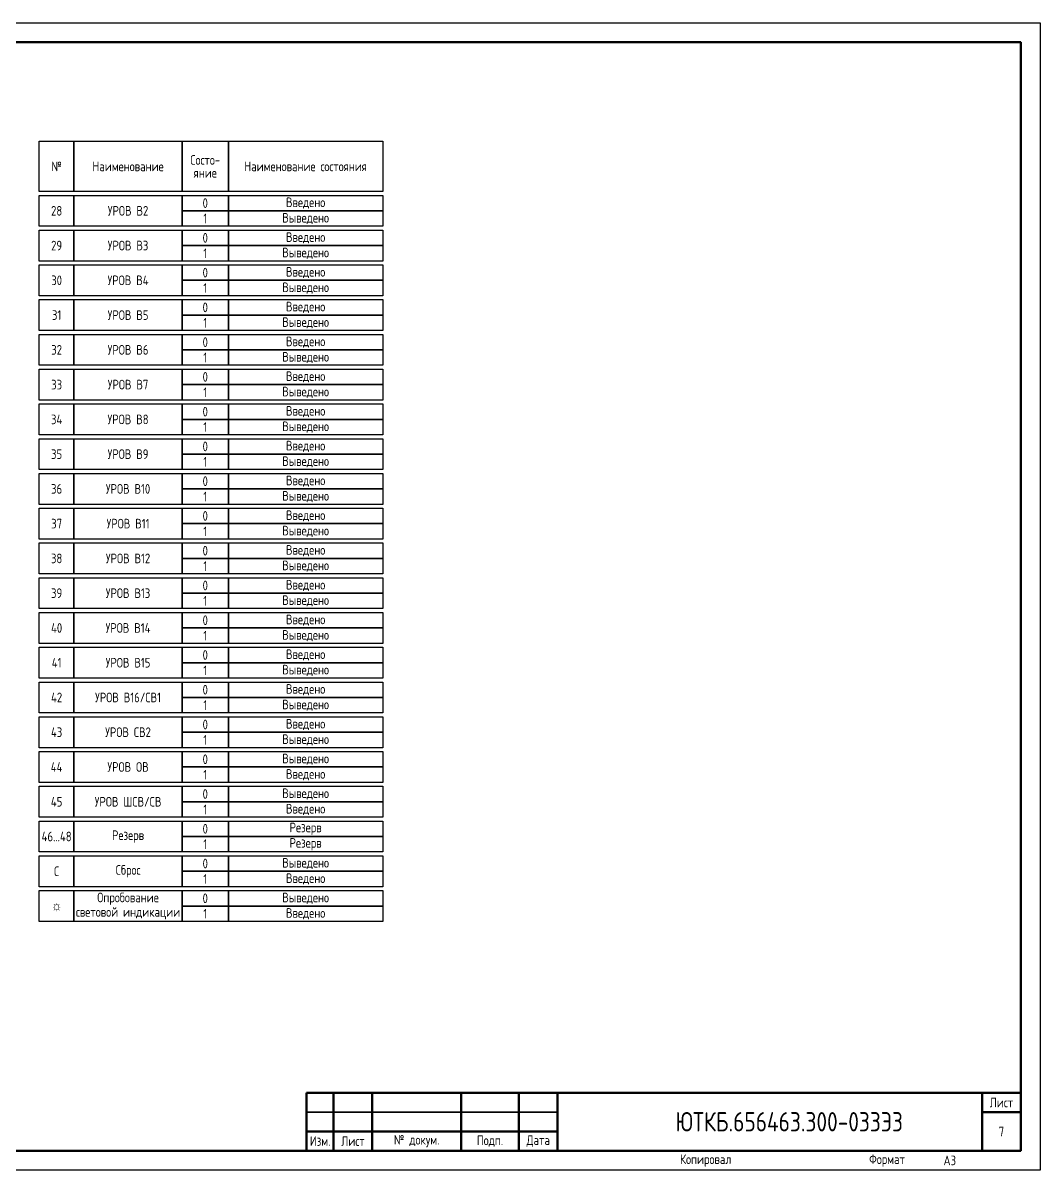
# Model space of a CAD drawing. Header units: millimetres. Extents: x -1050 to 7068, y 0 to 517.
# Drawn here: x 2676.7 to 2940.2, y 0 to 297 of the extents above; entities that cross this region are included whole.
import ezdxf

# ---------------------------------------------------------------- set-up
doc = ezdxf.new("R2010")
doc.units = ezdxf.units.MM
doc.styles.add('Gost type A_2.5', font='GOST_A.TTF', dxfattribs={"height": 2.5})
doc.styles.add('Gost_type_A', font='GOST_A.TTF')

# ---------------------------------------------------------------- blocks, each defined once
blk = doc.blocks.new('Формат_А3')
blk.add_lwpolyline([(-420, 297), (0, 297), (0, 0), (-420, 0)], close=True)
at = {"lineweight": 50}
blk.add_lwpolyline([(-400, 292), (-5, 292), (-5, 5), (-400, 5)], close=True, dxfattribs=at)
blk = doc.blocks.new('Штамп малый нижний')
at = {"lineweight": 50}
for points in [[(-185, 15), (-178, 15), (-178, 5), (-185, 5)], [(-178, 15), (-168, 15), (-168, 5), (-178, 5)], [(-168, 15), (-145, 15), (-145, 5), (-168, 5)], [(-145, 15), (-130, 15), (-130, 5), (-145, 5)], [(-130, 15), (-120, 15), (-120, 5), (-130, 5)], [(-120, 15), (-10, 15), (-10, 0), (-120, 0)], [(-10, 15), (0, 15), (0, 10), (-10, 10)], [(-10, 10), (0, 10), (0, 0), (-10, 0)], [(-185, 5), (-178, 5), (-178, 0), (-185, 0)], [(-178, 5), (-168, 5), (-168, 0), (-178, 0)], [(-168, 5), (-145, 5), (-145, 0), (-168, 0)], [(-145, 5), (-130, 5), (-130, 0), (-145, 0)], [(-130, 5), (-120, 5), (-120, 0), (-130, 0)]]:
    blk.add_lwpolyline(points, close=True, dxfattribs=at)
for points in [[(-185, 15), (-178, 15), (-178, 10), (-185, 10)], [(-178, 15), (-168, 15), (-168, 10), (-178, 10)], [(-168, 15), (-145, 15), (-145, 10), (-168, 10)], [(-145, 15), (-130, 15), (-130, 10), (-145, 10)], [(-130, 15), (-120, 15), (-120, 10), (-130, 10)], [(-185, 10), (-178, 10), (-178, 5), (-185, 5)], [(-178, 10), (-168, 10), (-168, 5), (-178, 5)], [(-168, 10), (-145, 10), (-145, 5), (-168, 5)], [(-145, 10), (-130, 10), (-130, 5), (-145, 5)], [(-130, 10), (-120, 10), (-120, 5), (-130, 5)]]:
    blk.add_lwpolyline(points, close=True)
at = {"char_height": 2.5, "style": 'Gost_type_A'}
for s, insert, width, attachment_point in [('Лист', (-5, 12.5), 10, 5), ('Изм.', (-181.5, 2.5), 7, 5), ('Лист', (-173, 2.5), 10, 5), ('№ докум.', (-156.5, 2.5), 23, 5), ('Подп.', (-137.5, 2.5), 15, 5), ('Дата', (-125, 2.5), 10, 5), ('Копировал', (-75, -2.53), 13.1202, 6), ('Формат', (-30, -2.53), 13.1202, 6)]:
    blk.add_mtext(s, dxfattribs=dict(at, insert=insert, width=width, attachment_point=attachment_point))

msp = doc.modelspace()

# ---------------------------------------------------------------- linework, layer by layer
for points in [[(2680.92, 266.36), (2689.92, 266.36), (2689.92, 253.36), (2680.92, 253.36)], [(2689.92, 266.36), (2717.92, 266.36), (2717.92, 253.36), (2689.92, 253.36)], [(2717.92, 266.36), (2729.92, 266.36), (2729.92, 253.36), (2717.92, 253.36)], [(2729.92, 266.36), (2769.92, 266.36), (2769.92, 253.36), (2729.92, 253.36)], [(2680.92, 252.36), (2689.92, 252.36), (2689.92, 244.36), (2680.92, 244.36)], [(2689.92, 252.36), (2717.92, 252.36), (2717.92, 244.36), (2689.92, 244.36)], [(2717.92, 252.36), (2729.92, 252.36), (2729.92, 248.36), (2717.92, 248.36)], [(2729.92, 252.36), (2769.92, 252.36), (2769.92, 248.36), (2729.92, 248.36)], [(2717.92, 248.36), (2729.92, 248.36), (2729.92, 244.36), (2717.92, 244.36)], [(2729.92, 248.36), (2769.92, 248.36), (2769.92, 244.36), (2729.92, 244.36)], [(2680.92, 243.36), (2689.92, 243.36), (2689.92, 235.36), (2680.92, 235.36)], [(2689.92, 243.36), (2717.92, 243.36), (2717.92, 235.36), (2689.92, 235.36)], [(2717.92, 243.36), (2729.92, 243.36), (2729.92, 239.36), (2717.92, 239.36)], [(2729.92, 243.36), (2769.92, 243.36), (2769.92, 239.36), (2729.92, 239.36)], [(2717.92, 239.36), (2729.92, 239.36), (2729.92, 235.36), (2717.92, 235.36)], [(2729.92, 239.36), (2769.92, 239.36), (2769.92, 235.36), (2729.92, 235.36)], [(2680.92, 234.36), (2689.92, 234.36), (2689.92, 226.36), (2680.92, 226.36)], [(2680.92, 234.36), (2689.92, 234.36), (2689.92, 226.36), (2680.92, 226.36)], [(2689.92, 234.36), (2717.92, 234.36), (2717.92, 226.36), (2689.92, 226.36)], [(2717.92, 234.36), (2729.92, 234.36), (2729.92, 230.36), (2717.92, 230.36)], [(2729.92, 234.36), (2769.92, 234.36), (2769.92, 230.36), (2729.92, 230.36)], [(2717.92, 230.36), (2729.92, 230.36), (2729.92, 226.36), (2717.92, 226.36)], [(2729.92, 230.36), (2769.92, 230.36), (2769.92, 226.36), (2729.92, 226.36)], [(2680.92, 225.36), (2689.92, 225.36), (2689.92, 217.36), (2680.92, 217.36)], [(2689.92, 225.36), (2717.92, 225.36), (2717.92, 217.36), (2689.92, 217.36)], [(2717.92, 225.36), (2729.92, 225.36), (2729.92, 221.36), (2717.92, 221.36)], [(2729.92, 225.36), (2769.92, 225.36), (2769.92, 221.36), (2729.92, 221.36)], [(2717.92, 221.36), (2729.92, 221.36), (2729.92, 217.36), (2717.92, 217.36)], [(2729.92, 221.36), (2769.92, 221.36), (2769.92, 217.36), (2729.92, 217.36)], [(2680.92, 216.36), (2689.92, 216.36), (2689.92, 208.36), (2680.92, 208.36)], [(2689.92, 216.36), (2717.92, 216.36), (2717.92, 208.36), (2689.92, 208.36)], [(2717.92, 216.36), (2729.92, 216.36), (2729.92, 212.36), (2717.92, 212.36)], [(2729.92, 216.36), (2769.92, 216.36), (2769.92, 212.36), (2729.92, 212.36)], [(2717.92, 212.36), (2729.92, 212.36), (2729.92, 208.36), (2717.92, 208.36)], [(2729.92, 212.36), (2769.92, 212.36), (2769.92, 208.36), (2729.92, 208.36)], [(2680.92, 207.36), (2689.92, 207.36), (2689.92, 199.36), (2680.92, 199.36)], [(2689.92, 207.36), (2717.92, 207.36), (2717.92, 199.36), (2689.92, 199.36)], [(2717.92, 207.36), (2729.92, 207.36), (2729.92, 203.36), (2717.92, 203.36)], [(2729.92, 207.36), (2769.92, 207.36), (2769.92, 203.36), (2729.92, 203.36)], [(2717.92, 203.36), (2729.92, 203.36), (2729.92, 199.36), (2717.92, 199.36)], [(2729.92, 203.36), (2769.92, 203.36), (2769.92, 199.36), (2729.92, 199.36)], [(2680.92, 198.36), (2689.92, 198.36), (2689.92, 190.36), (2680.92, 190.36)], [(2689.92, 198.36), (2717.92, 198.36), (2717.92, 190.36), (2689.92, 190.36)], [(2717.92, 198.36), (2729.92, 198.36), (2729.92, 194.36), (2717.92, 194.36)], [(2729.92, 198.36), (2769.92, 198.36), (2769.92, 194.36), (2729.92, 194.36)], [(2717.92, 194.36), (2729.92, 194.36), (2729.92, 190.36), (2717.92, 190.36)], [(2729.92, 194.36), (2769.92, 194.36), (2769.92, 190.36), (2729.92, 190.36)], [(2680.92, 189.36), (2689.92, 189.36), (2689.92, 181.36), (2680.92, 181.36)], [(2689.92, 189.36), (2717.92, 189.36), (2717.92, 181.36), (2689.92, 181.36)], [(2717.92, 189.36), (2729.92, 189.36), (2729.92, 185.36), (2717.92, 185.36)], [(2729.92, 189.36), (2769.92, 189.36), (2769.92, 185.36), (2729.92, 185.36)], [(2717.92, 185.36), (2729.92, 185.36), (2729.92, 181.36), (2717.92, 181.36)], [(2729.92, 185.36), (2769.92, 185.36), (2769.92, 181.36), (2729.92, 181.36)], [(2680.92, 180.36), (2689.92, 180.36), (2689.92, 172.36), (2680.92, 172.36)], [(2689.92, 180.36), (2717.92, 180.36), (2717.92, 172.36), (2689.92, 172.36)], [(2717.92, 180.36), (2729.92, 180.36), (2729.92, 176.36), (2717.92, 176.36)], [(2729.92, 180.36), (2769.92, 180.36), (2769.92, 176.36), (2729.92, 176.36)], [(2717.92, 176.36), (2729.92, 176.36), (2729.92, 172.36), (2717.92, 172.36)], [(2729.92, 176.36), (2769.92, 176.36), (2769.92, 172.36), (2729.92, 172.36)], [(2680.92, 171.36), (2689.92, 171.36), (2689.92, 163.36), (2680.92, 163.36)], [(2689.92, 171.36), (2717.92, 171.36), (2717.92, 163.36), (2689.92, 163.36)], [(2717.92, 171.36), (2729.92, 171.36), (2729.92, 167.36), (2717.92, 167.36)], [(2729.92, 171.36), (2769.92, 171.36), (2769.92, 167.36), (2729.92, 167.36)], [(2717.92, 167.36), (2729.92, 167.36), (2729.92, 163.36), (2717.92, 163.36)], [(2729.92, 167.36), (2769.92, 167.36), (2769.92, 163.36), (2729.92, 163.36)], [(2680.92, 162.36), (2689.92, 162.36), (2689.92, 154.36), (2680.92, 154.36)], [(2689.92, 162.36), (2717.92, 162.36), (2717.92, 154.36), (2689.92, 154.36)], [(2717.92, 162.36), (2729.92, 162.36), (2729.92, 158.36), (2717.92, 158.36)], [(2729.92, 162.36), (2769.92, 162.36), (2769.92, 158.36), (2729.92, 158.36)], [(2717.92, 158.36), (2729.92, 158.36), (2729.92, 154.36), (2717.92, 154.36)], [(2729.92, 158.36), (2769.92, 158.36), (2769.92, 154.36), (2729.92, 154.36)], [(2680.92, 153.36), (2689.92, 153.36), (2689.92, 145.36), (2680.92, 145.36)], [(2689.92, 153.36), (2717.92, 153.36), (2717.92, 145.36), (2689.92, 145.36)], [(2717.92, 153.36), (2729.92, 153.36), (2729.92, 149.36), (2717.92, 149.36)], [(2729.92, 153.36), (2769.92, 153.36), (2769.92, 149.36), (2729.92, 149.36)], [(2717.92, 149.36), (2729.92, 149.36), (2729.92, 145.36), (2717.92, 145.36)], [(2729.92, 149.36), (2769.92, 149.36), (2769.92, 145.36), (2729.92, 145.36)], [(2680.92, 144.36), (2689.92, 144.36), (2689.92, 136.36), (2680.92, 136.36)], [(2689.92, 144.36), (2717.92, 144.36), (2717.92, 136.36), (2689.92, 136.36)], [(2717.92, 144.36), (2729.92, 144.36), (2729.92, 140.36), (2717.92, 140.36)], [(2729.92, 144.36), (2769.92, 144.36), (2769.92, 140.36), (2729.92, 140.36)], [(2717.92, 140.36), (2729.92, 140.36), (2729.92, 136.36), (2717.92, 136.36)], [(2729.92, 140.36), (2769.92, 140.36), (2769.92, 136.36), (2729.92, 136.36)], [(2680.92, 135.36), (2689.92, 135.36), (2689.92, 127.36), (2680.92, 127.36)], [(2689.92, 135.36), (2717.92, 135.36), (2717.92, 127.36), (2689.92, 127.36)], [(2717.92, 135.36), (2729.92, 135.36), (2729.92, 131.36), (2717.92, 131.36)], [(2729.92, 135.36), (2769.92, 135.36), (2769.92, 131.36), (2729.92, 131.36)], [(2717.92, 131.36), (2729.92, 131.36), (2729.92, 127.36), (2717.92, 127.36)], [(2729.92, 131.36), (2769.92, 131.36), (2769.92, 127.36), (2729.92, 127.36)], [(2680.92, 126.36), (2689.92, 126.36), (2689.92, 118.36), (2680.92, 118.36)], [(2689.92, 126.36), (2717.92, 126.36), (2717.92, 118.36), (2689.92, 118.36)], [(2717.92, 126.36), (2729.92, 126.36), (2729.92, 122.36), (2717.92, 122.36)], [(2729.92, 126.36), (2769.92, 126.36), (2769.92, 122.36), (2729.92, 122.36)], [(2717.92, 122.36), (2729.92, 122.36), (2729.92, 118.36), (2717.92, 118.36)], [(2729.92, 122.36), (2769.92, 122.36), (2769.92, 118.36), (2729.92, 118.36)], [(2680.92, 117.36), (2689.92, 117.36), (2689.92, 109.36), (2680.92, 109.36)], [(2689.92, 117.36), (2717.92, 117.36), (2717.92, 109.36), (2689.92, 109.36)], [(2717.92, 117.36), (2729.92, 117.36), (2729.92, 113.36), (2717.92, 113.36)], [(2729.92, 117.36), (2769.92, 117.36), (2769.92, 113.36), (2729.92, 113.36)], [(2717.92, 113.36), (2729.92, 113.36), (2729.92, 109.36), (2717.92, 109.36)], [(2729.92, 113.36), (2769.92, 113.36), (2769.92, 109.36), (2729.92, 109.36)], [(2680.92, 108.36), (2689.92, 108.36), (2689.92, 100.36), (2680.92, 100.36)], [(2689.92, 108.36), (2717.92, 108.36), (2717.92, 100.36), (2689.92, 100.36)], [(2717.92, 108.36), (2729.92, 108.36), (2729.92, 104.36), (2717.92, 104.36)], [(2729.92, 108.36), (2769.92, 108.36), (2769.92, 104.36), (2729.92, 104.36)], [(2717.92, 104.36), (2729.92, 104.36), (2729.92, 100.36), (2717.92, 100.36)], [(2729.92, 104.36), (2769.92, 104.36), (2769.92, 100.36), (2729.92, 100.36)], [(2680.92, 99.36), (2689.92, 99.36), (2689.92, 91.36), (2680.92, 91.36)], [(2689.92, 99.36), (2717.92, 99.36), (2717.92, 91.36), (2689.92, 91.36)], [(2717.92, 99.36), (2729.92, 99.36), (2729.92, 95.36), (2717.92, 95.36)], [(2729.92, 99.36), (2769.92, 99.36), (2769.92, 95.36), (2729.92, 95.36)], [(2717.92, 95.36), (2729.92, 95.36), (2729.92, 91.36), (2717.92, 91.36)], [(2729.92, 95.36), (2769.92, 95.36), (2769.92, 91.36), (2729.92, 91.36)], [(2680.92, 90.36), (2689.92, 90.36), (2689.92, 82.36), (2680.92, 82.36)], [(2689.92, 90.36), (2717.92, 90.36), (2717.92, 82.36), (2689.92, 82.36)], [(2717.92, 90.36), (2729.92, 90.36), (2729.92, 86.36), (2717.92, 86.36)], [(2729.92, 90.36), (2769.92, 90.36), (2769.92, 86.36), (2729.92, 86.36)], [(2717.92, 86.36), (2729.92, 86.36), (2729.92, 82.36), (2717.92, 82.36)], [(2729.92, 86.36), (2769.92, 86.36), (2769.92, 82.36), (2729.92, 82.36)], [(2680.92, 81.36), (2689.92, 81.36), (2689.92, 73.36), (2680.92, 73.36)], [(2689.92, 81.36), (2717.92, 81.36), (2717.92, 73.36), (2689.92, 73.36)], [(2717.92, 81.36), (2729.92, 81.36), (2729.92, 77.36), (2717.92, 77.36)], [(2729.92, 81.36), (2769.92, 81.36), (2769.92, 77.36), (2729.92, 77.36)], [(2717.92, 77.36), (2729.92, 77.36), (2729.92, 73.36), (2717.92, 73.36)], [(2729.92, 77.36), (2769.92, 77.36), (2769.92, 73.36), (2729.92, 73.36)], [(2680.92, 72.36), (2689.92, 72.36), (2689.92, 64.36), (2680.92, 64.36)], [(2689.92, 72.36), (2717.92, 72.36), (2717.92, 64.36), (2689.92, 64.36)], [(2717.92, 72.36), (2729.92, 72.36), (2729.92, 68.36), (2717.92, 68.36)], [(2729.92, 72.36), (2769.92, 72.36), (2769.92, 68.36), (2729.92, 68.36)], [(2717.92, 68.36), (2729.92, 68.36), (2729.92, 64.36), (2717.92, 64.36)], [(2729.92, 68.36), (2769.92, 68.36), (2769.92, 64.36), (2729.92, 64.36)]]:
    msp.add_lwpolyline(points, close=True)

# ---------------------------------------------------------------- block references
for name, p in [('Формат_А3', (2940.19, 0)), ('Штамп малый нижний', (2935.19, 5))]:
    msp.add_blockref(name, p)

# ---------------------------------------------------------------- texts
at = {"char_height": 2.5, "attachment_point": 5}
for s, insert, width, line_spacing_factor, style in [('Состо- яние', (2723.92, 259.86), 12, 0.8, 'Gost_type_A'), ('№ ', (2685.42, 259.86), 9, 0.8, 'Gost_type_A'), ('Наименование ', (2703.92, 259.86), 28, 0.8, 'Gost_type_A'), ('Наименование состояния ', (2749.92, 259.86), 40, 0.8, 'Gost_type_A'), ('28', (2685.42, 248.36), 9, 0.8, 'Gost_type_A'), ('УРОВ В2', (2703.92, 248.36), 28, 0.8, 'Gost_type_A'), ('0', (2723.92, 250.36), 12, 0.8, 'Gost_type_A'), ('Введено', (2749.92, 250.36), 40, 0.8, 'Gost_type_A'), ('1', (2723.92, 246.36), 12, 0.8, 'Gost_type_A'), ('Выведено', (2749.92, 246.36), 40, 0.8, 'Gost_type_A'), ('29', (2685.42, 239.36), 9, 0.8, 'Gost_type_A'), ('УРОВ В3', (2703.92, 239.36), 28, 0.8, 'Gost_type_A'), ('0', (2723.92, 241.36), 12, 0.8, 'Gost_type_A'), ('Введено', (2749.92, 241.36), 40, 0.8, 'Gost_type_A'), ('1', (2723.92, 237.36), 12, 0.8, 'Gost_type_A'), ('Выведено', (2749.92, 237.36), 40, 0.8, 'Gost_type_A'), ('0', (2723.92, 232.36), 12, 0.8, 'Gost_type_A'), ('Введено', (2749.92, 232.36), 40, 0.8, 'Gost_type_A'), ('30', (2685.42, 230.36), 9, 0.8, 'Gost_type_A'), ('УРОВ В4', (2703.92, 230.36), 28, 0.8, 'Gost type A_2.5'), ('1', (2723.92, 228.36), 12, 0.8, 'Gost_type_A'), ('Выведено', (2749.92, 228.36), 40, 0.8, 'Gost_type_A'), ('0', (2723.92, 223.36), 12, 0.8, 'Gost_type_A'), ('Введено', (2749.92, 223.36), 40, 0.8, 'Gost_type_A'), ('31', (2685.42, 221.36), 9, 0.8, 'Gost_type_A'), ('УРОВ В5', (2703.92, 221.36), 28, 0.8, 'Gost type A_2.5'), ('1', (2723.92, 219.36), 12, 0.8, 'Gost_type_A'), ('Выведено', (2749.92, 219.36), 40, 0.8, 'Gost_type_A'), ('0', (2723.92, 214.36), 12, 0.8, 'Gost_type_A'), ('Введено', (2749.92, 214.36), 40, 0.8, 'Gost_type_A'), ('32', (2685.42, 212.36), 9, 0.8, 'Gost_type_A'), ('УРОВ В6', (2703.92, 212.36), 28, 0.8, 'Gost_type_A'), ('1', (2723.92, 210.36), 12, 0.8, 'Gost_type_A'), ('Выведено', (2749.92, 210.36), 40, 0.8, 'Gost_type_A'), ('0', (2723.92, 205.36), 12, 0.8, 'Gost_type_A'), ('Введено', (2749.92, 205.36), 40, 0.8, 'Gost_type_A'), ('33', (2685.42, 203.36), 9, 0.8, 'Gost_type_A'), ('УРОВ В7', (2703.92, 203.36), 28, 0.8, 'Gost_type_A'), ('1', (2723.92, 201.36), 12, 0.8, 'Gost_type_A'), ('Выведено', (2749.92, 201.36), 40, 0.8, 'Gost_type_A'), ('0', (2723.92, 196.36), 12, 0.8, 'Gost_type_A'), ('Введено', (2749.92, 196.36), 40, 0.8, 'Gost_type_A'), ('34', (2685.42, 194.36), 9, 0.8, 'Gost_type_A'), ('УРОВ В8', (2703.92, 194.36), 28, 0.8, 'Gost_type_A'), ('1', (2723.92, 192.36), 12, 0.8, 'Gost_type_A'), ('Выведено', (2749.92, 192.36), 40, 0.8, 'Gost_type_A'), ('0', (2723.92, 187.36), 12, 0.8, 'Gost_type_A'), ('Введено', (2749.92, 187.36), 40, 0.8, 'Gost_type_A'), ('35', (2685.42, 185.36), 9, 0.8, 'Gost_type_A'), ('УРОВ В9', (2703.92, 185.36), 28, 0.8, 'Gost_type_A'), ('1', (2723.92, 183.36), 12, 0.8, 'Gost_type_A'), ('Выведено', (2749.92, 183.36), 40, 0.8, 'Gost_type_A'), ('0', (2723.92, 178.36), 12, 0.8, 'Gost_type_A'), ('Введено', (2749.92, 178.36), 40, 0.8, 'Gost_type_A'), ('36', (2685.42, 176.36), 9, 0.8, 'Gost_type_A'), ('УРОВ В10', (2703.92, 176.36), 28, 0.8, 'Gost_type_A'), ('1', (2723.92, 174.36), 12, 0.8, 'Gost_type_A'), ('Выведено', (2749.92, 174.36), 40, 0.8, 'Gost_type_A'), ('0', (2723.92, 169.36), 12, 0.8, 'Gost_type_A'), ('Введено', (2749.92, 169.36), 40, 0.8, 'Gost_type_A'), ('37', (2685.42, 167.36), 9, 0.8, 'Gost_type_A'), ('УРОВ В11', (2703.92, 167.36), 28, 0.8, 'Gost_type_A'), ('1', (2723.92, 165.36), 12, 0.8, 'Gost_type_A'), ('Выведено', (2749.92, 165.36), 40, 0.8, 'Gost_type_A'), ('0', (2723.92, 160.36), 12, 0.8, 'Gost_type_A'), ('Введено', (2749.92, 160.36), 40, 0.8, 'Gost_type_A'), ('38', (2685.42, 158.36), 9, 0.8, 'Gost_type_A'), ('УРОВ В12', (2703.92, 158.36), 28, 0.8, 'Gost_type_A'), ('1', (2723.92, 156.36), 12, 0.8, 'Gost_type_A'), ('Выведено', (2749.92, 156.36), 40, 0.8, 'Gost_type_A'), ('0', (2723.92, 151.36), 12, 0.8, 'Gost_type_A'), ('Введено', (2749.92, 151.36), 40, 0.8, 'Gost_type_A'), ('39', (2685.42, 149.36), 9, 0.8, 'Gost_type_A'), ('УРОВ В13', (2703.92, 149.36), 28, 0.8, 'Gost_type_A'), ('1', (2723.92, 147.36), 12, 0.8, 'Gost_type_A'), ('Выведено', (2749.92, 147.36), 40, 0.8, 'Gost_type_A'), ('0', (2723.92, 142.36), 12, 0.8, 'Gost_type_A'), ('Введено', (2749.92, 142.36), 40, 0.8, 'Gost_type_A'), ('40', (2685.42, 140.36), 9, 0.8, 'Gost_type_A'), ('УРОВ В14', (2703.92, 140.36), 28, 0.8, 'Gost_type_A'), ('1', (2723.92, 138.36), 12, 0.8, 'Gost_type_A'), ('Выведено', (2749.92, 138.36), 40, 0.8, 'Gost_type_A'), ('0', (2723.92, 133.36), 12, 0.8, 'Gost_type_A'), ('Введено', (2749.92, 133.36), 40, 0.8, 'Gost_type_A'), ('41', (2685.42, 131.36), 9, 0.8, 'Gost_type_A'), ('УРОВ В15', (2703.92, 131.36), 28, 0.8, 'Gost_type_A'), ('Выведено', (2749.92, 129.36), 40, 0.8, 'Gost_type_A'), ('1', (2723.92, 129.36), 12, 0.8, 'Gost_type_A'), ('0', (2723.92, 124.36), 12, 0.8, 'Gost_type_A'), ('Введено', (2749.92, 124.36), 40, 0.8, 'Gost_type_A'), ('42', (2685.42, 122.36), 9, 0.8, 'Gost_type_A'), ('УРОВ В16/СВ1', (2703.92, 122.36), 28, 0.8, 'Gost_type_A'), ('Выведено', (2749.92, 120.36), 40, 0.8, 'Gost_type_A'), ('1', (2723.92, 120.36), 12, 0.8, 'Gost_type_A'), ('0', (2723.92, 115.36), 12, 0.8, 'Gost_type_A'), ('Введено', (2749.92, 115.36), 40, 0.8, 'Gost_type_A'), ('43', (2685.42, 113.36), 9, 0.8, 'Gost_type_A'), ('УРОВ СВ2', (2703.92, 113.36), 28, 0.8, 'Gost_type_A'), ('1', (2723.92, 111.36), 12, 0.8, 'Gost_type_A'), ('Выведено', (2749.92, 111.36), 40, 0.8, 'Gost_type_A'), ('0', (2723.92, 106.36), 12, 0.8, 'Gost_type_A'), ('Выведено', (2749.92, 106.36), 40, 0.8, 'Gost_type_A'), ('44', (2685.42, 104.36), 9, 0.8, 'Gost_type_A'), ('УРОВ ОВ', (2703.92, 104.36), 28, 0.8, 'Gost_type_A'), ('1', (2723.92, 102.36), 12, 0.8, 'Gost_type_A'), ('Введено', (2749.92, 102.36), 40, 0.8, 'Gost_type_A'), ('0', (2723.92, 97.36), 12, 0.8, 'Gost_type_A'), ('Выведено', (2749.92, 97.36), 40, 0.8, 'Gost_type_A'), ('45', (2685.42, 95.36), 9, 0.8, 'Gost_type_A'), ('УРОВ ШСВ/СВ', (2703.92, 95.36), 28, 0.8, 'Gost_type_A'), ('1', (2723.92, 93.36), 12, 0.8, 'Gost_type_A'), ('Введено', (2749.92, 93.36), 40, 0.8, 'Gost_type_A'), ('0', (2723.92, 88.36), 12, 0.8, 'Gost_type_A'), ('Резерв', (2749.92, 88.36), 40, 0.8, 'Gost_type_A'), ('46...48', (2685.42, 86.36), 9, 0.8, 'Gost_type_A'), ('Резерв', (2703.92, 86.36), 28, 0.8, 'Gost_type_A'), ('1', (2723.92, 84.36), 12, 0.8, 'Gost_type_A'), ('Резерв', (2749.92, 84.36), 40, 0.8, 'Gost_type_A'), ('0', (2723.92, 79.36), 12, 0.9, 'Gost_type_A'), ('Выведено', (2749.92, 79.36), 40, 0.9, 'Gost_type_A'), ('C', (2685.42, 77.36), 9, 0.9, 'Gost_type_A'), ('Сброс', (2703.92, 77.36), 28, 0.9, 'Gost_type_A'), ('1', (2723.92, 75.36), 12, 0.9, 'Gost_type_A'), ('Введено', (2749.92, 75.36), 40, 0.9, 'Gost_type_A'), ('Опробование световой индикации', (2703.92, 68.36), 28, 0.9, 'Gost_type_A'), ('0', (2723.92, 70.36), 12, 0.9, 'Gost_type_A'), ('Выведено', (2749.92, 70.36), 40, 0.9, 'Gost_type_A'), ('☼', (2685.42, 68.36), 9, 0.9, 'Gost_type_A'), ('1', (2723.92, 66.36), 12, 0.9, 'Gost_type_A'), ('Введено', (2749.92, 66.36), 40, 0.9, 'Gost_type_A')]:
    msp.add_mtext(s, dxfattribs=dict(at, insert=insert, width=width, line_spacing_factor=line_spacing_factor, style=style))
at = {"style": 'Gost_type_A'}
for s, insert, char_height, width, attachment_point in [('ЮТКБ.656463.300-033Э3', (2875.19, 12.5), 5, 120, 5), ('7', (2930.19, 10), 2.5, 10, 5), ('A3', (2915.19, 2.5), 2.5, 20, 4)]:
    msp.add_mtext(s, dxfattribs=dict(at, insert=insert, char_height=char_height, width=width, attachment_point=attachment_point))

doc.saveas('drawing.dxf')
